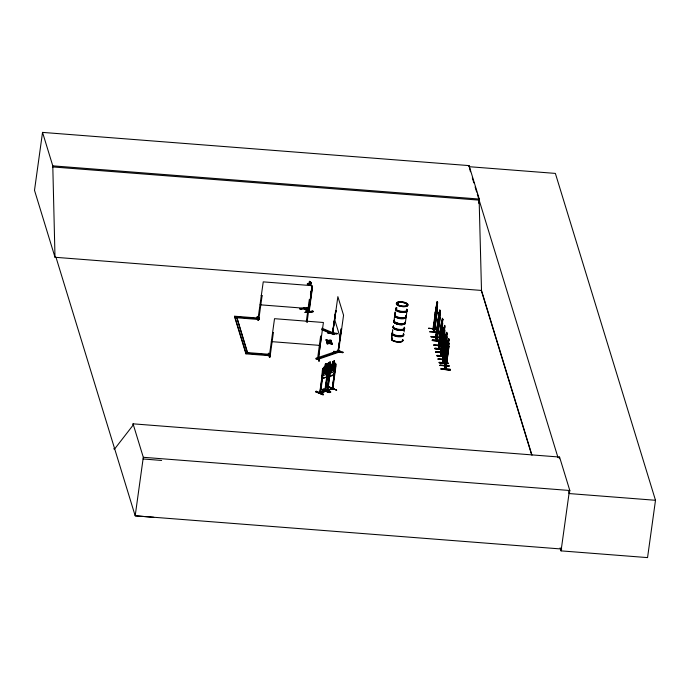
<?xml version="1.0" encoding="UTF-8"?>
<svg xmlns="http://www.w3.org/2000/svg" width="690" height="690" viewBox="0 0 690 690"><rect width="100%" height="100%" fill="white"/><g stroke="black" fill="none" stroke-linecap="round" stroke-linejoin="round"><path stroke-width="1.03" d="M434.027 332.27L437.538 306.248L434.105 332.295L432.966 328.845L436.718 303.583L433.544 329.199L433.01 328.88M440.099 314.718L436.563 340.386M442.652 324.429L442.583 323.024L439.245 349.088L438.176 345.604L438.607 344.793M443.92 327.543L444.809 331.493L441.41 356.152L440.298 352.676M446.913 338.419L446.827 337.013L443.515 363.078L445.576 347.096M448.785 344.793L448.819 343.396L445.481 369.452L448.905 344.802M332.856 332.64L337.867 296.648L343.56 315.227L338.462 352.124L342.939 352.659L333.744 351.728L336.798 351.909M341.309 329.139L338.057 350.908L338.643 351.262L338.204 351.253L341.205 328.82L341.628 329.165L341.205 328.82M436.192 336.798C435.485 339.385 435.528 335.314 436.14 336.815M436.071 337.669L437.771 323.791M436.546 340.429L436.96 339.808M437.072 340.731L440.177 317.831L439.754 317.495L440.177 317.831M442.402 359.895L442.859 359.93M442.601 359.378L443.877 363.095L447.008 340.136L446.585 339.799L447.008 340.136M397.569 304.29L397.224 303.867L397.992 304.342M397.25 303.678L397.768 303.635M398.673 304.273L398.268 303.772M406.358 304.833C407.661 304.997 406.436 304.601 406.703 304.402M407.298 304.808L406.652 304.54M441.98 322.264L441.841 322.101M444.144 329.328L444.067 328.871L443.911 330.984M448.215 342.628L448.12 342.171L447.991 344.284M438.383 318.599L438.573 322.489L439.737 313.941L440.073 314.795M440.962 326.913L441.152 330.803L442.842 319.47L442.428 322.351M445.214 340.903L445.404 344.793L446.568 336.246L446.913 337.099M434.217 331.459C434.303 333.434 435.054 330.372 434.096 331.381M440.531 331.071L438.659 346.009L438.728 345.181M439.168 347.924C440.462 347.751 439.245 351.762 438.374 345.388M440.341 352.97L440.772 351.857M440.66 352.694L443.679 328.069C442.393 327.888 442.212 347.605 443.679 339.066M441.402 355.238C442.454 354.496 440.41 355.695 441.609 355.79L444.8 332.89L441.729 356.178L441.721 354.953M441.919 355.272L441.376 355.169M444.541 365.174L444.972 365.545M445.361 369.072L445.895 368.296L445.869 369.452L448.974 346.509L448.56 346.173L448.974 346.509M445.99 368.615L445.49 368.27M333.788 351.357L336.841 351.589M342.904 352.452L338.833 352.055M432.328 340.584L441.488 341.309L441.488 340.653L432.328 339.963L432.268 340.437L441.488 341.309M439.116 362.699L448.319 363.63L439.125 362.733L448.284 363.423L448.319 362.957L439.159 362.267M441.497 340.713L432.337 339.972M437.046 355.98L446.214 356.661L437.012 355.712M438.866 332.658L429.68 331.95L429.741 331.476L438.918 332.218L438.84 332.666M441.126 369.254L450.285 369.995L441.082 369.012M441.126 368.667L450.294 369.374L441.126 368.632L441.057 369.107L450.285 370.021M444.006 349.442L434.847 348.648L444.006 349.356M444.05 349.632L434.821 348.743L434.89 348.26L444.058 348.985L434.89 348.269M450.251 369.728L450.294 369.374M435.036 314.942C434.95 304.221 436.641 324.757 435.14 314.951M437.883 320.255L437.702 323.429L439.03 312.699L435.562 337.591M440.565 328.578L440.186 331.735L441.867 320.376L441.522 321.083M442.73 335.642L442.342 338.799M444.403 345.716L444.809 342.568L444.533 345.733M478.705 203.291L479.291 199.056L469.045 165.6L42.538 132.394L34.5 190.311L55.01 257.275L481.499 290.438L531.99 455.245M153.749 517.302L135.188 515.809L56.002 257.31L55.002 257.232L52.785 165.85L42.538 132.394M569.517 492.634L569.811 490.504L559.564 457.047L133.058 423.832L132.825 425.506L114.687 448.897L113.686 448.819M133.058 423.832L143.304 457.298L135.188 515.809L561.695 549.024M235.885 317.702L259.268 319.522L259.155 318.125L234.712 316.227L234.609 316.943L245.925 353.858L270.368 355.764L270.446 354.781L269.462 354.729M234.816 317.616L234.919 316.9L259.362 318.806M245.709 353.177L245.812 352.461L270.256 354.367L270.463 355.048L246.02 353.142L234.712 316.227M245.925 353.858L246.02 353.142M258 318.599L258.129 317.745L259.13 317.84M258.034 318.72L263.244 281.865L312.13 285.669L307.136 321.704L306.412 321.661L307.05 321.73M258.241 318.771L258.293 317.762L259.138 318.202M258.069 320.367L256.947 316.882L257.499 316.434L258.647 319.927L258.069 320.367L258.534 320.281M258.819 318.642L258.931 317.805M258.871 318.823L262.096 295.743L261.277 295.674L262.096 295.743M269.859 357.222L268.772 353.254L268.729 353.737C267.444 352.944 270.566 356.23 269.859 357.222L269.35 357.187L268.272 353.642M317.409 359.309C317.159 356.005 321.031 361.526 318.935 361.043C320.358 358.86 315.572 359.076 318.297 359.352L323.412 322.489L274.525 318.685L269.419 355.583L269.635 354.755M270.256 354.367L270.213 355.626L273.378 332.563L272.55 332.494L273.378 332.563M307.774 308.145L300.064 309.068L300.115 308.585L303.98 308.128M304.316 308.102C305.256 310.043 303.376 308.257 304.756 308.12M304.342 308.999L304.463 308.163M304.618 308.973L304.704 308.051M313.131 311.742L305.135 312.501L305.196 312.027L312.924 311.104L305.187 312.458L313.122 311.716M307.197 284.047L307.956 283.383L309.129 284.289L309.482 281.33L309.042 284.297L308.085 284.668M310.603 285.349L311.147 282.46L310.681 285.332M306.308 321.635L309.336 299.426L310.164 299.486M307.214 322.049L306.593 320.264L307.041 320.755M308.292 311.673C307.533 309.896 310.19 311.699 308.818 310.871M308.637 309.62L308.318 311.751L308.853 312.053L309.198 311.138M308.922 307.542L309.353 304.411M310.517 296.07L310.802 293.992M311.095 291.905L311.38 289.817M308.672 311.992L308.861 310.862M308.758 310.638L309.042 308.551M309.862 303.039L311.345 292.914L310.888 291.525L311.345 292.914M311.501 290.826L311.794 288.748L312.251 289.058L309.12 312.018L308.611 311.673M311.828 286.005L312.277 287.402L308.801 312.018L303.755 308.637L304.161 308.939M312.277 287.402L310.5 296.605M312.906 311.095L312.846 311.578L305.135 312.501M316.063 358.947L316.167 358.231L338.695 350.529L340.101 351.106L339.998 351.822L317.469 359.524L316.063 358.947L318.021 358.282M317.469 359.524L320.609 336.246L321.48 336.427L320.609 336.246M317.521 359.162L317.685 358.481L318.461 358.55M318.392 358.533L318.271 359.369L321.437 336.306M318.935 361.043L318.461 358.826M323.058 394.801L315.796 391.791L323.058 394.784L323.438 394.214L316.149 391.264M323.429 394.214L323.3 394.663L316.123 391.308M315.787 391.842L316.167 391.256M326.12 339.713L326.137 340.455L328.216 341.067L328.276 340.584L326.12 339.713L328.725 340.489C330.372 338.997 331.39 341.55 330.967 340.11M326.137 340.455L326.197 339.98M331.053 340.394L329.285 340.679L331.321 341.274L331.338 342.016L328.776 341.257L326.499 341.645L326.482 340.886L328.276 340.584M320.565 392.282L319.772 392.256L319.608 393.162L325.542 391.29M321.98 376.085C322.463 386.719 321.54 368.719 322.946 368.477L323.826 367.287L325.076 366.933L325.473 364.113M331.545 333.382L327.948 332.908L337.169 333.701L333.089 333.391M323.084 368.529L319.694 393.102M328.216 343.12L326.827 342.723L326.81 341.973L329.415 342.749L331.657 342.369L331.683 343.128L329.915 343.422L331.743 342.654M328.009 333.115L328.069 332.64L337.229 333.33L337.16 333.813L332.813 333.555M323.101 370.314L323.619 370.133L323.101 370.314L319.867 393.265L320.557 392.248M326.827 342.723L326.81 341.973M323.36 370.03L320.134 392.955M327.189 343.905L327.172 343.146L328.975 342.852L327.189 343.905L329.466 343.517L332.028 344.284L332.019 343.534L329.975 342.939M329.113 392.584L321.781 389.755L321.885 389.307M326.819 366.183L327.284 363.397L325.344 364.01L324.999 366.908L323.938 368.167L320.514 393.067M328.776 341.257L328.845 340.782L331.407 341.541M323.067 389.367L330.657 392.213L330.717 391.739L323.438 388.789L323.067 389.367L330.657 392.213M326.75 342.456L329.346 343.232L329.415 342.749M329.466 343.517L329.535 343.042L332.097 343.801M323.205 373.437L323.826 375.369L325.568 374.765L326.81 372.177L327.543 366.916L326.741 366.295L327.284 363.397M331.338 342.016L331.321 341.274M326.965 365.821L328.104 365.372L328.492 362.552L330.372 361.914L329.984 364.881L330.795 365.502M335.616 310.56L332.502 333.822L335.935 310.578L332.468 332.649L332.934 332.718M325.214 390.359L324.662 391.403L325.111 391.497L328.621 366.571L328.086 365.743L328.552 366.632M328.233 365.484L328.492 362.552M324.723 391.385L327.905 368.451L328.414 368.27L325.499 391.359L320.022 393.24M325.068 391.48L324.774 390.566M331.683 343.128L331.657 342.369M324.973 391.489L328.621 366.571M332.028 344.284L332.019 343.534M333.477 334.564L333.581 333.848L334.693 333.46L334.598 334.176L333.477 334.564L321.704 329.734M329.906 364.846L330.294 362.026L328.621 362.664M329.121 371.091L329.855 365.821L328.104 366.425M328.406 390.161L332.511 388.729L335.823 364.07L333.882 374.67C325.551 380.406 330.708 369.633 330.234 366.002L331.105 364.812L335.444 363.294L334.176 363.742M326.887 390.687L330.286 366.019L331.122 364.889M330.389 367.839L330.898 367.658L330.389 367.839L327.198 390.799L327.793 390.592L331.217 365.691L332.313 364.389L332.623 361.534L334.564 360.922L332.675 361.603L332.364 364.458M327.336 390.781C328.656 386.987 324.567 393.343 332.028 388.332M327.069 389.833L326.87 390.652L327.465 390.488L330.648 367.554M333.788 351.288L333.719 351.771L336.798 351.986M329.061 387.28L329.156 386.805L336.651 390.126L329.38 387.15M321.851 389.281L329.372 392.584M334.409 360.999L334.02 363.82L334.822 364.441L334.089 369.702L332.847 372.29L331.105 372.893L330.484 370.961M334.098 363.854L334.486 360.887M335.185 365.976L332.321 389.039L332.847 388.832L335.944 365.898L335.185 365.976L335.944 365.898M335.435 366.079L332.192 389.031L332.692 387.875M341.524 328.845L338.109 350.925M342.878 352.461L342.947 351.986L338.876 351.676M403.236 334.512A5.805 2.087 7.9 0 1 398.553 336.815A5.805 2.087 7.9 0 1 392.187 333.649L391.48 338.73A5.813 2.096 7.9 0 0 397.845 341.895A5.813 2.096 7.9 0 0 402.537 339.592M392.705 329.958L392.334 332.589L392.714 329.958M394.835 314.554L395.206 311.923L394.853 314.554A5.805 2.087 7.9 0 0 401.201 317.719A5.805 2.087 7.9 0 0 405.884 315.416M391.515 338.592L392.205 333.649M394.016 320.557L394.706 315.615M404.09 331.942L404.444 329.303M405.375 322.679L406.074 317.598M406.22 316.538L406.945 311.268M431.138 336.953L431.207 336.47L440.367 337.169L440.298 337.643L431.086 336.711M433.268 328.362L433.467 328.914M433.423 328.914L435.675 312.199M437.253 301.53L435.821 310.12L436.011 314.019L437.702 302.686L437.253 301.53L437.598 302.677M433.467 329.225L435.77 312.51M436.209 309.387L436.494 307.3M437.348 301.539L436.96 304.497L436.623 303.574M433.234 328.604L434.415 332.321L437.495 309.042L434.415 332.011M433.691 345.06L442.877 345.733M433.751 345.259L433.812 344.776L442.98 345.483M435.683 337.669L439.418 312.958M438.055 321.713L438.495 318.582M436.028 337.626L439.806 310.008L439.521 312.967L439.151 312.044L439.979 314.718M438.159 325.318L440.263 311.156L439.841 314.036M428.602 328.362L437.779 329.182L437.839 328.707L428.611 328.362M436.563 340.696L439.979 316.106M440.073 317.512L436.882 340.412M445.033 352.797L435.856 352.107L445.084 352.926M435.916 352.323L435.985 351.848L445.145 352.555L435.977 351.84M441.617 321.014L438.297 345.992L442.393 318.323L442.816 319.53M440.962 327.948L441.255 325.861M438.633 345.966L440.625 331.39M442.497 318.461L442.1 321.281L441.764 320.367M439.59 349.045L442.635 325.827L439.125 348.7M442.488 326.87L439.496 348.769M440.324 352.711L440.453 351.831M442.695 338.135L440.669 352.728M442.98 336.047L443.273 333.969M444.558 325.387L444.981 326.594L444.489 329.406L444.662 325.395L444.265 328.216M442.644 339.489L440.807 353.013M444.662 325.395L443.127 333.977L443.316 337.867L444.489 329.406L444.826 330.174M439.996 365.631L440.048 365.139L449.225 365.855L449.156 366.338L439.944 365.389M470.442 171.75L469.045 165.6M445.757 334.995L442.316 359.654L443.506 363.044M443.86 363.035L442.721 359.654L444.748 345.06M445.033 342.973L446.249 335.262M442.902 359.973L446.741 332.321L446.352 335.271L446.111 334.365L445.766 335.073M442.833 359.999C443.118 358.619 442.368 358.524 442.937 359.128M444.99 347.622L447.094 333.46L446.697 336.28M446.81 338.411L445.74 346.001M446.904 339.816L443.825 362.793M444.998 365.476L444.464 366.33L448.103 340.739L447.758 341.455M446.766 351.443L444.748 366.036M447.206 348.312L448.112 342.585L447.707 348.916L447.379 347.855M448.638 338.695L447.206 347.277L447.396 351.176L449.087 339.842L448.638 338.695L449.061 339.903M446.723 352.797L444.852 366.381L444.42 366.278M448.733 338.704L448.345 341.654L448 340.731M448.88 346.199L445.878 369.417M559.331 458.721L559.564 457.047M468.889 166.678L555.372 173.406L655.5 500.284L647.548 557.606L561.065 550.879L569.026 493.548L568.396 491.496M435.864 317.624L436.365 315.157M435.959 317.633L436.46 315.166M438.4 326.111L438.918 323.817M439.03 323.696L438.521 326.111L437.615 323.351M441.6 331.959L441.005 334.417L441.617 332.011M443.67 339.014L443.17 341.481L442.471 338.738M445.749 345.94L445.231 348.416L445.861 346.001M447.241 354.789C448.612 347.027 447.387 360.292 446.447 352.038M328.017 332.977L331.071 333.201M447.137 359.801L437.909 359.059L447.129 359.835M447.18 359.481L437.926 359.016M437.279 307.188L437.201 306.576M435.537 337.35L436.675 340.739M443.161 335.15L443.161 335.651M441.747 356.126L440.539 352.452M445.826 369.409L444.619 365.76M448.241 345.845L448.655 344.345M326.603 377.145L327.491 374.109L326.603 377.145L322.144 378.638M334.771 371.634L333.882 374.67M316.063 391.679L323.351 394.585M438.935 312.768L439.176 312.053L439.038 312.777M443.687 328.147L444.032 327.44L443.782 328.155M445.869 335.081L446.111 334.365M310.466 296.502L311.087 294.932M309.612 302.004L310.379 300.486M309.327 302.91L310.328 300.426M308.861 305.342L309.81 302.988L308.973 305.454M300.047 308.922L307.706 308.033M330.062 370.763L328.811 373.342L327.06 373.946M325.663 390.497L325.085 390.652M332.14 388.039L332.96 387.996L332.097 388.022L332.019 388.875M257.379 316.831L258.578 320.402M268.729 353.297L269.919 356.747M397.863 303.945L398.173 303.721M407.022 304.902L406.738 304.618M308.473 310.914L308.879 311.207M307.335 284.108L307.964 283.495L311.707 286.1L312.13 287.411M442.393 359.594L442.713 359.611M319.806 392.265L320.169 392.42M397.397 303.66L397.138 304.126M398.561 304.238L397.854 304.342M269.488 354.591L270.411 354.66M329.466 372.186L328.975 372.29L328.328 369.918M327.207 363.509L325.344 364.01M323.757 367.339L328.164 365.769M332.235 364.355L331.105 364.812M326.819 366.33L328.121 365.873M328.664 368.374L327.905 368.451M322.204 378.525L326.491 377.033M333.848 374.592L329.432 376.162L329.182 373.575M324.74 390.807L320.031 392.438M324.999 390.911L320.324 392.343M332.278 388.436L327.603 389.867M331.735 353.591L336.634 351.917M340.101 351.106L317.572 358.809L316.167 358.231M330.062 364.769L331.26 364.294L331.735 365.191M326.896 365.881L331.338 364.329M327.077 376.473L329.742 375.619M327.051 376.576L329.777 375.696M258.647 319.927L257.448 316.477M443.403 362.724L443.765 362.724M397.431 303.798C395.62 304.238 399.631 304.92 398.303 303.954M327.302 390.764L332.571 388.712M328.845 340.782L326.482 340.886M329.535 343.042L327.172 343.146M329.346 343.232L331.597 342.852M328.216 341.067L326.499 341.645M310.914 295.467L310.457 294.069M310.664 285.289L311.794 286.083M306.532 308.051L300.064 309.068M308.646 311.043L304.428 308.404M398.173 304.255L397.707 304.325M406.876 304.833L406.393 304.695M397.457 303.772L397.906 303.652M258.112 317.762L259.173 317.961L259.268 319.522M431.078 336.755L440.298 337.643M432.268 340.437L441.445 341.119M443.472 362.095L442.92 359.404M52.785 165.85L479.291 199.056M52.638 166.928L479.145 200.135L481.499 290.438M437.313 305.506L437.52 306.326M439.263 313.898L439.616 314.968M260.061 304.799L308.947 308.603M442.454 322.29L442.661 323.11M428.55 328.276L437.779 329.182M444.74 330.087L441.333 356.126M434.062 331.312L433.553 328.63M445.731 334.995L442.445 359.947M446.094 336.203L446.439 337.401M447.75 341.378L444.343 366.036L445.473 369.417M448.69 342.663L448.905 343.482M435.856 352.124L445.093 352.892M271.343 341.619L320.229 345.423M446.171 356.506L436.986 355.807L437.046 355.324L446.214 356.049M440.048 365.165L449.225 365.864M445.447 368.469L445.844 368.305M143.304 457.298L569.811 490.504M569.026 493.548L655.5 500.284M143.072 458.962L161.641 460.454M397.897 304.074L397.216 304.04M269.514 355.574L270.195 355.488M332.666 333.003L332.433 333.486M433.467 328L433.199 328.285M329.216 341.162L331.26 341.757M329.915 343.422L331.95 344.017M326.896 342.24L328.975 342.852M329.121 387.185L336.651 390.126M321.842 389.66L329.372 392.601M321.937 328.233L334.693 333.46M321.799 329.009L334.598 334.176M319.03 360.974L318.168 358.317M309.396 281.339L311.147 282.46M309.439 281.477L310.992 282.521M311.794 288.748L312.251 289.058M304.695 308.37L307.852 310.509M304.1 308.628L307.766 311.104M335.366 363.268L335.832 364.156M335.323 363.371L335.754 364.122M310.414 294.147L310.854 295.467M436.089 337.099L436.666 338.911M435.77 337.074L436.727 339.86M306.653 320.307L307.162 322.006M472.305 177.83L473.866 182.902M475.108 186.956L476.661 192.027M477.282 194.054L558.012 457.608M481.275 290.404L531.421 454.098M560.125 547.791L561.065 550.879M442.497 318.332L442.842 319.47M439.806 310.008L440.237 311.216M446.646 332.313L447.068 333.52M437.244 302.324L437.322 303.954L437.115 303.264M439.806 310.802L440.013 311.483M442.385 319.116L442.601 319.798M444.55 326.18L444.627 327.802L444.42 327.12M446.637 333.106L446.715 334.728L446.508 334.046M448.629 339.489L448.707 341.11L448.491 340.429M442.256 320.057L442.463 320.738M439.668 311.742L439.884 312.423M443.929 327.431L444.265 328.345M436.615 303.686L437.417 306.317M441.755 320.479L442.566 323.101M445.99 334.348L446.81 337.022M448 340.843L448.802 343.473M438.555 319.168L438.883 320.238M445.386 341.472L445.714 342.542M437.719 323.36L438.521 325.99M440.306 331.674L441.108 334.426M444.55 345.664L445.361 348.295M446.542 352.047L447.344 354.789M440.203 331.666L441.005 334.417M444.455 345.656L445.352 348.416M438.693 345.414L439.53 348.122M440.858 352.478L441.686 355.186M444.938 365.786L445.766 368.495M334.685 319.582L340.377 338.16M270.161 355.083L270.368 355.764M247.598 352.599L236.705 317.038L247.184 352.305M329.587 371.824L328.82 369.159L330.441 365.536L328.535 368.65L328.13 367.209M308.939 285.255L308.404 285.099M406.108 317.055A5.805 2.087 7.9 0 1 399.553 318.59A5.805 2.087 7.9 0 1 395.103 315.132M405.41 321.988A5.796 2.087 7.9 0 1 398.863 323.524A5.796 2.087 7.9 0 1 394.43 320.082M406.6 310.146A5.796 2.087 7.9 0 1 401.925 312.449A5.796 2.087 7.9 0 1 395.577 309.293M395.991 308.81A5.796 2.087 7.9 0 1 396.759 308.43M406.738 309.776A5.882 2.122 7.9 0 1 400.467 311.923A5.882 2.122 7.9 0 1 396.741 308.033M406.79 309.456A5.882 2.122 7.9 0 1 400.511 311.595A5.882 2.122 7.9 0 1 396.785 307.714M405.375 322.334A5.805 2.087 7.9 0 1 398.82 323.869A5.805 2.087 7.9 0 1 394.37 320.419M406.764 309.086A5.805 2.087 7.9 0 1 401.321 311.319A5.805 2.087 7.9 0 1 396.129 307.749M406.238 316.693A5.882 2.122 7.9 0 1 399.588 318.254A5.882 2.122 7.9 0 1 395.077 314.744M405.91 315.779A5.882 2.122 7.9 0 1 400.398 318.038A5.882 2.122 7.9 0 1 395.129 314.424M405.41 322.144A5.813 2.096 7.9 0 1 398.837 323.688A5.813 2.096 7.9 0 1 394.387 320.22M394.447 320.082A5.77 2.079 7.9 0 0 398.139 323.377A5.77 2.079 7.9 0 0 405.358 322.532A5.813 2.096 7.9 0 1 398.777 324.162A5.813 2.096 7.9 0 1 394.318 320.703M402.494 339.825A5.805 2.087 7.9 0 1 397.811 342.128A5.805 2.087 7.9 0 1 391.454 338.963M391.86 338.48A5.805 2.087 7.9 0 1 392.636 338.1M402.537 339.454A5.796 2.087 7.9 0 1 397.112 341.671A5.796 2.087 7.9 0 1 391.929 338.117A5.77 2.079 7.9 0 0 397.112 341.662A5.77 2.079 7.9 0 0 402.512 339.454M404.262 327.12A5.805 2.087 7.9 0 1 398.82 329.346A5.805 2.087 7.9 0 1 393.628 325.784M405.358 322.42A5.805 2.087 7.9 0 1 398.803 323.955A5.805 2.087 7.9 0 1 394.361 320.496M403.409 333.813A5.882 2.122 7.9 0 1 397.889 336.073A5.882 2.122 7.9 0 1 392.619 332.459M403.383 333.451A5.805 2.087 7.9 0 1 397.949 335.676A5.805 2.087 7.9 0 1 392.748 332.106M404.116 328.181A5.805 2.087 7.9 0 1 398.673 330.406A5.805 2.087 7.9 0 1 393.481 326.844M404.237 327.81A5.882 2.122 7.9 0 1 398.725 330.07A5.882 2.122 7.9 0 1 393.455 326.456M404.28 327.483A5.882 2.122 7.9 0 1 398.768 329.742A5.882 2.122 7.9 0 1 393.498 326.129M394.301 321.022A5.796 2.087 7.9 0 0 399.484 324.576A5.779 2.079 7.9 0 0 404.901 322.368A5.796 2.087 7.9 0 1 399.484 324.576A5.779 2.079 7.9 0 1 394.309 321.031A5.77 2.079 7.9 0 0 399.484 324.567A5.77 2.079 7.9 0 0 404.883 322.359M403.357 334.141A5.882 2.122 7.9 0 1 398.613 336.478A5.882 2.122 7.9 0 1 392.162 333.27M446.706 348.942L446.525 352.107L446.706 348.942M303.902 307.783L303.85 308.697L303.954 307.818M309.646 282.132L309.517 283.072L310.517 283.745L310.647 282.805L309.646 282.132M324.869 367.848L324.136 373.109L325.878 372.505L326.612 367.235L324.283 368.115L325.016 370.953L323.317 374.722L325.309 371.427C325.301 375.705 327.94 373.169 325.792 370.668L327.405 367.037L325.516 370.151L324.843 367.899M325.637 364.441L325.507 365.381L326.629 364.993L326.758 364.053L325.637 364.441M328.871 363.026L328.742 363.966L329.863 363.578L330.001 362.638L328.871 363.026M332.149 365.372L331.424 370.634L333.158 370.03L333.891 364.76L331.571 365.648L332.295 368.477L330.605 372.246L332.589 368.952C332.589 373.23 335.219 370.694 333.072 368.193L334.685 364.562L332.796 367.675L332.123 365.424M332.916 361.965L332.787 362.906L333.908 362.517L334.038 361.577L332.916 361.965M436.727 305.429L436.322 311.759L436.727 305.429M441.867 322.213L441.471 328.552L441.867 322.213M444.032 329.277L443.627 335.616L444.032 329.277M398.57 305.161A5.805 2.087 7.9 0 0 407.842 304.928A5.805 2.087 7.9 0 0 400.019 301.728A5.805 2.087 7.9 0 0 398.57 305.161M398.51 305.67A5.796 2.087 7.9 0 0 407.756 305.446A5.796 2.087 7.9 0 0 399.95 302.246A5.796 2.087 7.9 0 0 398.51 305.67A5.77 2.079 7.9 0 0 407.73 305.437A5.77 2.079 7.9 0 0 399.967 302.255A5.77 2.079 7.9 0 0 398.518 305.67M398.535 305.368A5.813 2.096 7.9 0 0 407.825 305.135A5.813 2.096 7.9 0 0 399.993 301.918A5.813 2.096 7.9 0 0 398.535 305.368"/></g></svg>
